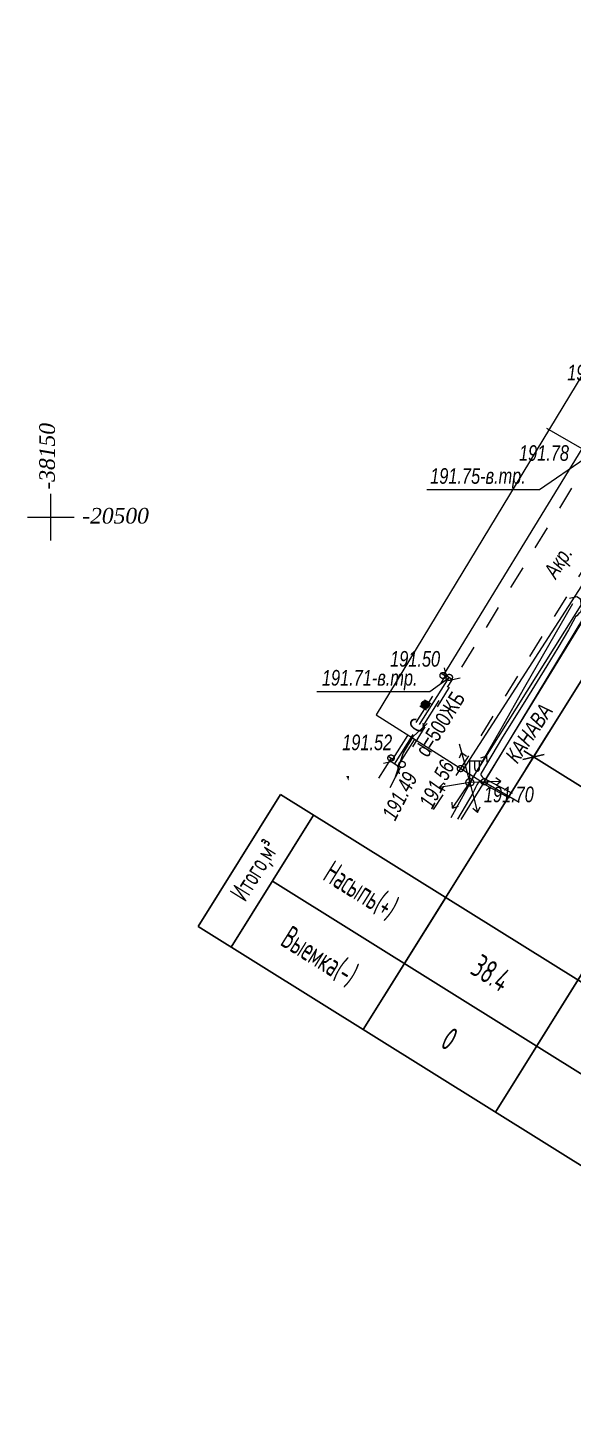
# Model space of a CAD drawing. Header units: millimetres. Extents: x -38151500 to -28914887, y -20564105 to -20349562.
# Drawn here: x -35244734 to -35209662, y -20564105 to -20475837 of the extents above; entities that cross this region are included whole.
import ezdxf
from ezdxf.xclip import XClip

# ---------------------------------------------------------------- set-up
doc = ezdxf.new("R2010")
doc.units = ezdxf.units.MM
doc.header["$MEASUREMENT"] = 0
doc.header["$XCLIPFRAME"] = 0
doc.linetypes.add('Новофедоровское_снт 28_07$0$l049', pattern=[3000, 2000, -1000])
doc.linetypes.add('Новофедоровское_снт 28_07$0$l189_2', pattern=[3000, 1500, -1500])
for name, color, linetype, lineweight in [('Новый_ГП_Сетка_земля_Ном._пера__7', 7, 'Continuous', 25), ('Новый_ГТ5-Таблицы_Ном._пера__7', 7, 'Continuous', 25), ('Новый_РАЗМЕРЫ_Ном._пера__7', 7, 'Continuous', 25), ('Чертеж_2_Новофедоровское_снт 28_07$0$!!УСЛ_ОБОЗНАЧЕНИЯ_Ном._пера__253', 252, 'Continuous', 18), ('Чертеж_2_Новофедоровское_снт 28_07$0$SETKA_Ном._пера__7', 7, 'Continuous', 18), ('Чертеж_2_Новофедоровское_снт 28_07$0$tp_Дороги_Ном._пера__253', 252, 'Continuous', 18), ('Чертеж_2_Новофедоровское_снт 28_07$0$tp_канавы_Ном._пера__253', 252, 'Continuous', 18), ('Чертеж_2_Новофедоровское_снт 28_07$0$tp_отметки_новые_Ном._пера__253', 252, 'Continuous', 18), ('Чертеж_2_Новофедоровское_снт 28_07$0$tp_трубы под дорогой_Ном._пера__253', 252, 'Continuous', 18), ('Чертеж_2_Новофедоровское_снт 28_07$0$U_ТЕКСТ_БЕЛЫЙ_Ном._пера__253', 252, 'Continuous', 18), ('Чертеж_2_Новый_ГП_Топография_Ном._пера__253', 252, 'Continuous', 18), ('Чертеж_2_Новый_Новофедоровское_снт 28_07$0$SETKA_Ном._пера__7', 7, 'Continuous', 18), ('Чертеж_2_Новый_Новофедоровское_снт 28_07$0$tp_Дороги_Ном._пера__253', 252, 'Continuous', 18), ('Чертеж_2_Новый_Новофедоровское_снт 28_07$0$tp_канавы_Ном._пера__253', 252, 'Continuous', 18), ('Чертеж_2_Новый_Новофедоровское_снт 28_07$0$tp_ЛЭП нн_Ном._пера__253', 252, 'Continuous', 18), ('Чертеж_2_Новый_Новофедоровское_снт 28_07$0$tp_ЛЭП нн_Ном._пера__7', 7, 'Continuous', 18), ('Чертеж_2_Новый_Новофедоровское_снт 28_07$0$tp_Ограждения ДЕР_Ном._пера__253', 252, 'Continuous', 18), ('Чертеж_2_Новый_Новофедоровское_снт 28_07$0$tp_Ограждения мет_Ном._пера__253', 252, 'Continuous', 18), ('Чертеж_2_Новый_Новофедоровское_снт 28_07$0$tp_Ограждения рабица_Ном._пера__253', 252, 'Continuous', 18), ('Чертеж_2_Новый_Новофедоровское_снт 28_07$0$tp_Ограждения_Ном._пера__253', 252, 'Continuous', 18), ('Чертеж_2_Новый_Новофедоровское_снт 28_07$0$tp_Ограждения_Ном._пера__7', 7, 'Continuous', 18), ('Чертеж_2_Новый_Новофедоровское_снт 28_07$0$tp_отметки_новые_Ном._пера__253', 252, 'Continuous', 18), ('Чертеж_2_Новый_Новофедоровское_снт 28_07$0$tp_отметки_новые_Ном._пера__7', 7, 'Continuous', 18), ('Чертеж_2_Новый_Новофедоровское_снт 28_07$0$tp_рельеф_Ном._пера__253', 252, 'Continuous', 18), ('Чертеж_2_Новый_Новофедоровское_снт 28_07$0$tp_трубы под дорогой_Ном._пера__253', 252, 'Continuous', 18), ('Чертеж_2_Новый_Новофедоровское_снт 28_07$0$U_Водосток_Ном._пера__253', 252, 'Continuous', 18), ('Чертеж_2_Новый_Новофедоровское_снт 28_07$0$U_Газопровод_Ном._пера__253', 252, 'Continuous', 18)]:
    doc.layers.add(name, color=color, linetype=linetype, lineweight=lineweight)
doc.layers.add('Новый_РАЗМЕРЫ', color=7, linetype='Continuous')
doc.styles.add('РЎР“Р•РќР•Р\xa0РР\xa0_РЎРўРР›Р¬_1', font='arial.ttf', dxfattribs={"width": 0.75})
doc.styles.add('РЎР“Р•РќР•Р\xa0РР\xa0_РЎРўРР›Р¬_10', font='', dxfattribs={"width": 0.7})
doc.styles.add('РЎР“Р•РќР•Р\xa0РР\xa0_РЎРўРР›Р¬_2', font='arial.ttf', dxfattribs={"width": 0.8})
doc.styles.add('РЎР“Р•РќР•Р\xa0РР\xa0_РЎРўРР›Р¬_3', font='arial.ttf', dxfattribs={"width": 0.749999})
doc.styles.add('РЎР“Р•РќР•Р\xa0РР\xa0_РЎРўРР›Р¬_4', font='times.ttf')
doc.styles.add('РЎР“Р•РќР•Р\xa0РР\xa0_РЎРўРР›Р¬_6', font='', dxfattribs={"width": 0.8})
doc.styles.add('РЎР“Р•РќР•Р\xa0РР\xa0_РЎРўРР›Р¬_7', font='')
doc.styles.get('РЎР“Р•РќР•Р\xa0РР\xa0_РЎРўРР›Р¬_10').set_extended_font_data('GOST_type_A')
doc.styles.get('РЎР“Р•РќР•Р\xa0РР\xa0_РЎРўРР›Р¬_6').set_extended_font_data('GOST_type_A')
doc.styles.get('РЎР“Р•РќР•Р\xa0РР\xa0_РЎРўРР›Р¬_7').set_extended_font_data('GOST_type_A')
doc.linetypes.add('Новофедоровское_снт 28_07$0$l474_2o', pattern='A,0,[3,РіРµРЅРїРїР»Р°РЅ 2025_06_18 dima РІР°СЂРёР°РЅС‚ 21.Shx,S=31.746032,R=0,X=0,Y=0],-5000,0', length=5000)
doc.linetypes.add('Новофедоровское_снт 28_07$0$lm334', pattern='A,0,[4,РіРµРЅРїРїР»Р°РЅ 2025_06_18 dima РІР°СЂРёР°РЅС‚ 21.Shx,S=79.365079,R=0,X=0,Y=0],-11000,0', length=11000)
doc.linetypes.add('Новофедоровское_снт 28_07$0$З ДЕРЕВ', pattern='A,0,[2,РіРµРЅРїРїР»Р°РЅ 2025_06_18 dima РІР°СЂРёР°РЅС‚ 21.Shx,S=19.84127,R=0,X=0,Y=0.2],-2500,0', length=2500)
doc.linetypes.add('Новофедоровское_снт 28_07$0$ЗАБОР_СЕТКА', pattern='A,0,[1,РіРµРЅРїРїР»Р°РЅ 2025_06_18 dima РІР°СЂРёР°РЅС‚ 21.Shx,S=39.68254,R=0,X=0,Y=2.77556e-17],-5000,0', length=5000)
doc.linetypes.add('Новофедоровское_снт 28_07$0$МЕЖА', pattern='A,0,[5,РіРµРЅРїРїР»Р°РЅ 2025_06_18 dima РІР°СЂРёР°РЅС‚ 21.Shx,S=46.746032,R=0,X=0,Y=6.93889e-18],-6500,0', length=6500)
doc.dimstyles.new('СГЕНЕРИР_СТИЛЬ__1', dxfattribs={"dimtxt": 1500, "dimasz": 940.452019, "dimexe": 0.18, "dimexo": 437.5, "dimgap": 0, "dimtad": 1, "dimdec": 1, "dimlfac": 0.001, "dimzin": 0, "dimdsep": 46, "dimtxsty": 'РЎР“Р•РќР•Р\xa0РР\xa0_РЎРўРР›Р¬_7', "dimblk": 'ARROWHEAD_6', "dimblk1": 'ARROWHEAD_6', "dimblk2": 'ARROWHEAD_6', "dimcen": 0.09, "dimclrd": 7, "dimclre": 7, "dimclrt": 7, "dimadec": 1, "dimazin": 0, "dimtfac": 1, "dimtdec": 4, "dimtmove": 0, "dimatfit": 3, "dimfxl": 0, "dimtolj": 1, "dimtzin": 0, "dimarcsym": 0})

# ---------------------------------------------------------------- blocks, each defined once
blk = doc.blocks.new('Чертеж_3_2', base_point=(2451089, -7296))
at = {"layer": 'Чертеж_2_Новый_ГП_Топография_Ном._пера__253', "color": 252, "linetype": 'Новофедоровское_снт 28_07$0$МЕЖА', "lineweight": 18, "flags": 128}
blk.add_lwpolyline([(-35215434, -20524360), (-35215394, -20524296), (-35204907, -20507196), (-35178737, -20524004), (-35167176, -20507967), (-35157260, -20495163), (-35159014, -20487946), (-35161019, -20480799), (-35166512, -20482761), (-35169367, -20481924), (-35183638, -20473145), (-35173689, -20456936), (-35181298, -20452238), (-35222329, -20519982)], close=True, dxfattribs=at)
at = {"layer": 'Чертеж_2_Новый_Новофедоровское_снт 28_07$0$SETKA_Ном._пера__7', "color": 7, "linetype": 'Continuous', "lineweight": 18, "flags": 128}
for points in [[(-35243234, -20508796), (-35243234, -20505796)], [(-35244734, -20507296), (-35241734, -20507296)]]:
    blk.add_lwpolyline(points, dxfattribs=at)
at = {"layer": 'Чертеж_2_Новый_Новофедоровское_снт 28_07$0$tp_Дороги_Ном._пера__253', "color": 252, "linetype": 'Новофедоровское_снт 28_07$0$l189_2', "lineweight": 18, "flags": 128}
for points in [[(-35221443, -20524654), (-35220675, -20523174), (-35208816, -20503895), (-35195313, -20482967), (-35196085, -20481881)], [(-35204649, -20505994), (-35206242, -20506102), (-35216915, -20523450), (-35218680, -20526073)]]:
    blk.add_lwpolyline(points, dxfattribs=at)
at = {"layer": 'Чертеж_2_Новый_Новофедоровское_снт 28_07$0$tp_канавы_Ном._пера__253', "color": 252, "linetype": 'Continuous', "lineweight": 18, "flags": 128}
for points in [[(-35217520, -20526588), (-35215843, -20523577), (-35214318, -20520888), (-35212782, -20518204), (-35209705, -20512840)], [(-35209230, -20512546), (-35209157, -20513161), (-35209162, -20513250), (-35209193, -20513333), (-35209245, -20513411), (-35209311, -20513486), (-35209458, -20513632), (-35209526, -20513707), (-35209581, -20513787), (-35209995, -20514524), (-35210672, -20515688), (-35211369, -20516844), (-35212795, -20519139), (-35214221, -20521431), (-35214917, -20522583), (-35215595, -20523743), (-35215608, -20523779), (-35215610, -20523820), (-35215586, -20523899), (-35215530, -20523979), (-35215457, -20524037), (-35213596, -20525023)], [(-35213771, -20525345), (-35215484, -20524406), (-35215636, -20524318), (-35215711, -20524297), (-35215743, -20524302), (-35215770, -20524323), (-35215879, -20524488), (-35215966, -20524668), (-35216048, -20524853), (-35216138, -20525032), (-35217105, -20526699)]]:
    blk.add_lwpolyline(points, dxfattribs=at)
at = {"layer": 'Чертеж_2_Новый_Новофедоровское_снт 28_07$0$tp_ЛЭП нн_Ном._пера__253', "color": 252, "linetype": 'Continuous', "lineweight": 18, "flags": 128}
for points in [[(-35217433, -20525995), (-35216322, -20524332), (-35195709, -20491490), (-35170672, -20451362), (-35169463, -20449768)], [(-35217013, -20521855), (-35216322, -20524332), (-35218293, -20524671)], [(-35216860, -20522405), (-35217006, -20522778)], [(-35216860, -20522405), (-35216541, -20522648)], [(-35215259, -20522638), (-35215633, -20522780)], [(-35215259, -20522638), (-35215224, -20523036)], [(-35218293, -20524671), (-35218020, -20524379)], [(-35218293, -20524671), (-35217938, -20524855)], [(-35214323, -20524276), (-35216322, -20524332), (-35215819, -20526268)], [(-35214323, -20524276), (-35214649, -20524044)], [(-35214323, -20524276), (-35214635, -20524526)], [(-35217433, -20525995), (-35217457, -20525596)], [(-35217433, -20525995), (-35217056, -20525864)], [(-35215819, -20526268), (-35216133, -20526020)], [(-35215819, -20526268), (-35215666, -20525898)]]:
    blk.add_lwpolyline(points, dxfattribs=at)
at = {"layer": 'Чертеж_2_Новый_Новофедоровское_снт 28_07$0$tp_ЛЭП нн_Ном._пера__7', "color": 7, "linetype": 'Continuous', "lineweight": 18}
for p, q in [((-35216322, -20524082), (-35216322, -20522832)), ((-35216322, -20522957), (-35215572, -20522957)), ((-35216010, -20523448), (-35216010, -20522957)), ((-35215700, -20523448), (-35215700, -20522957))]:
    blk.add_line(p, q, dxfattribs=at)
for radius in [250, 50]:
    blk.add_circle((-35216322, -20524332), radius, dxfattribs=at)
blk.add_arc((-35215855, -20523448), 155, 180, 0, dxfattribs=at)
at = {"layer": 'Чертеж_2_Новый_Новофедоровское_снт 28_07$0$tp_Ограждения ДЕР_Ном._пера__253', "color": 252, "linetype": 'Новофедоровское_снт 28_07$0$З ДЕРЕВ', "lineweight": 18, "flags": 128}
for points in [[(-35217995, -20517424), (-35209099, -20502895), (-35207431, -20500204)], [(-35221384, -20522767), (-35222198, -20524056)]]:
    blk.add_lwpolyline(points, dxfattribs=at)
at = {"layer": 'Чертеж_2_Новый_Новофедоровское_снт 28_07$0$tp_Ограждения мет_Ном._пера__253', "color": 252, "linetype": 'Новофедоровское_снт 28_07$0$l474_2o', "lineweight": 18, "flags": 128}
for points in [[(-35209099, -20502895), (-35211386, -20501602)], [(-35215395, -20524298), (-35216903, -20526717)]]:
    blk.add_lwpolyline(points, dxfattribs=at)
at = {"layer": 'Чертеж_2_Новый_Новофедоровское_снт 28_07$0$tp_Ограждения рабица_Ном._пера__253', "color": 252, "linetype": 'Новофедоровское_снт 28_07$0$ЗАБОР_СЕТКА', "lineweight": 18, "flags": 128}
blk.add_lwpolyline([(-35209024, -20513741), (-35215395, -20524298), (-35213145, -20525612)], dxfattribs=at)
at = {"layer": 'Чертеж_2_Новый_Новофедоровское_снт 28_07$0$tp_Ограждения_Ном._пера__253', "color": 252, "linetype": 'Continuous', "lineweight": 18, "flags": 128}
for points in [[(-35218206, -20517291), (-35217783, -20517557)], [(-35219532, -20519409), (-35219109, -20519675)], [(-35219224, -20519019), (-35218801, -20519285)], [(-35221595, -20522634), (-35221172, -20522900)]]:
    blk.add_lwpolyline(points, dxfattribs=at)
at = {"layer": 'Чертеж_2_Новый_Новофедоровское_снт 28_07$0$tp_Ограждения_Ном._пера__7', "color": 7, "linetype": 'Continuous', "lineweight": 18}
for p, q in [((-35219431, -20519330), (-35218932, -20519330)), ((-35219430, -20519360), (-35218935, -20519360)), ((-35219429, -20519300), (-35218935, -20519300)), ((-35219425, -20519390), (-35218939, -20519390)), ((-35219424, -20519270), (-35218941, -20519270)), ((-35219415, -20519420), (-35218948, -20519420)), ((-35219413, -20519240), (-35218950, -20519240)), ((-35219401, -20519450), (-35218963, -20519450)), ((-35219399, -20519210), (-35218964, -20519210)), ((-35219383, -20519480), (-35218982, -20519480)), ((-35219380, -20519180), (-35218985, -20519180)), ((-35219357, -20519510), (-35219008, -20519510)), ((-35219353, -20519150), (-35219012, -20519150)), ((-35219320, -20519540), (-35219045, -20519540)), ((-35219314, -20519120), (-35219051, -20519120)), ((-35219243, -20519090), (-35219123, -20519090)), ((-35219256, -20519570), (-35219106, -20519570))]:
    blk.add_line(p, q, dxfattribs=at)
blk.add_circle((-35219182, -20519332), 250, dxfattribs=at)
at = {"layer": 'Чертеж_2_Новый_Новофедоровское_снт 28_07$0$tp_отметки_новые_Ном._пера__253', "color": 252, "linetype": 'Continuous', "lineweight": 18, "flags": 128}
for points in [[(-35219079, -20505517), (-35211837, -20505517), (-35208914, -20503496)], [(-35226140, -20518494), (-35218898, -20518494), (-35217644, -20517586)]]:
    blk.add_lwpolyline(points, dxfattribs=at)
at = {"layer": 'Чертеж_2_Новый_Новофедоровское_снт 28_07$0$tp_отметки_новые_Ном._пера__7', "color": 7, "linetype": 'Continuous', "lineweight": 18}
for centre in [(-35218034, -20517466), (-35217644, -20517586), (-35221384, -20522766), (-35220674, -20523176), (-35216914, -20523446), (-35215394, -20524296)]:
    blk.add_circle(centre, 200, dxfattribs=at)
at = {"layer": 'Чертеж_2_Новый_Новофедоровское_снт 28_07$0$tp_рельеф_Ном._пера__253', "color": 252, "linetype": 'Continuous', "lineweight": 18, "flags": 128}
blk.add_lwpolyline([(-35219064, -20520555), (-35219974, -20521412), (-35220610, -20522441), (-35221135, -20524061)], dxfattribs=at)
at = {"layer": 'Чертеж_2_Новый_Новофедоровское_снт 28_07$0$tp_трубы под дорогой_Ном._пера__253', "color": 252, "linetype": 'Continuous', "lineweight": 18, "flags": 128}
for points in [[(-35208911, -20513170), (-35209020, -20512682), (-35209443, -20512414), (-35209930, -20512524)], [(-35217963, -20516963), (-35217854, -20517451), (-35217432, -20517718), (-35216944, -20517609)], [(-35220846, -20523774), (-35220956, -20523286), (-35221378, -20523018), (-35221866, -20523128)]]:
    blk.add_lwpolyline(points, dxfattribs=at)
at = {"layer": 'Чертеж_2_Новый_Новофедоровское_снт 28_07$0$tp_трубы под дорогой_Ном._пера__253', "color": 252, "linetype": 'Новофедоровское_снт 28_07$0$l049', "lineweight": 18, "flags": 128}
for points in [[(-35221378, -20523019), (-35217854, -20517451)], [(-35220955, -20523287), (-35217432, -20517718)]]:
    blk.add_lwpolyline(points, dxfattribs=at)
at = {"layer": 'Чертеж_2_Новый_Новофедоровское_снт 28_07$0$U_Водосток_Ном._пера__253', "color": 252, "linetype": 'Continuous', "lineweight": 18, "flags": 128}
for points in [[(-35219565, -20520623), (-35217643, -20517585)], [(-35221167, -20523153), (-35219972, -20521266)]]:
    blk.add_lwpolyline(points, dxfattribs=at)
at = {"layer": 'Чертеж_2_Новый_Новофедоровское_снт 28_07$0$U_Газопровод_Ном._пера__253', "color": 252, "linetype": 'Новофедоровское_снт 28_07$0$lm334', "lineweight": 18, "flags": 128}
blk.add_lwpolyline([(-35216752, -20523523), (-35194304, -20488740), (-35173753, -20456897), (-35165636, -20444319), (-35165917, -20444465), (-35163587, -20443258), (-35158356, -20444879)], dxfattribs=at)
at = {"layer": 'Чертеж_2_Новофедоровское_снт 28_07$0$!!УСЛ_ОБОЗНАЧЕНИЯ_Ном._пера__253', "color": 252, "linetype": 'Continuous', "lineweight": 18, "insert": (-35232138, -20525214), "char_height": 1000, "attachment_point": 7, "style": 'РЎР“Р•РќР•Р\xa0РР\xa0_РЎРўРР›Р¬_2'}
blk.add_mtext('\\A1;{\\pql;\\fArial|b0|i1|c204|p0;\\W0.800000;ВОДОПРОВОД}', dxfattribs=at)
at = {"layer": 'Чертеж_2_Новофедоровское_снт 28_07$0$SETKA_Ном._пера__7', "color": 7, "linetype": 'Continuous', "lineweight": 18, "insert": (-35242960, -20505523), "char_height": 1000, "attachment_point": 7, "rotation": 90, "style": 'РЎР“Р•РќР•Р\xa0РР\xa0_РЎРўРР›Р¬_4'}
blk.add_mtext('\\A1;{\\pql;\\fTimes New Roman|b0|i1|c204|p0;\\W1.000000;-38150}', dxfattribs=at)
at = {"layer": 'Чертеж_2_Новофедоровское_снт 28_07$0$SETKA_Ном._пера__7', "color": 7, "linetype": 'Continuous', "lineweight": 18, "insert": (-35241215, -20507719), "char_height": 1000, "attachment_point": 7, "style": 'РЎР“Р•РќР•Р\xa0РР\xa0_РЎРўРР›Р¬_4'}
blk.add_mtext('\\A1;{\\pql;\\fTimes New Roman|b0|i1|c204|p0;\\W1.000000;-20500}', dxfattribs=at)
at = {"layer": 'Чертеж_2_Новофедоровское_снт 28_07$0$tp_Дороги_Ном._пера__253', "color": 252, "linetype": 'Continuous', "lineweight": 18, "insert": (-35210537, -20511473), "char_height": 1000, "attachment_point": 7, "rotation": 57.34071, "style": 'РЎР“Р•РќР•Р\xa0РР\xa0_РЎРўРР›Р¬_1'}
blk.add_mtext('\\A1;{\\pql;\\fArial|b0|i1|c204|p0;\\W0.750000;Акр.}', dxfattribs=at)
at = {"layer": 'Чертеж_2_Новофедоровское_снт 28_07$0$tp_канавы_Ном._пера__253', "color": 252, "linetype": 'Continuous', "lineweight": 18, "insert": (-35213271, -20523179), "char_height": 1000, "attachment_point": 7, "rotation": 55.96313, "style": 'РЎР“Р•РќР•Р\xa0РР\xa0_РЎРўРР›Р¬_1'}
blk.add_mtext('\\A1;{\\pql;\\fArial|b0|i1|c204|p0;\\W0.750000;КАНАВА}', dxfattribs=at)
at = {"layer": 'Чертеж_2_Новофедоровское_снт 28_07$0$tp_отметки_новые_Ном._пера__253', "color": 252, "linetype": 'Continuous', "lineweight": 18, "char_height": 1000, "attachment_point": 7, "style": 'РЎР“Р•РќР•Р\xa0РР\xa0_РЎРўРР›Р¬_1'}
for s, insert in [('\\A1;{\\pql;\\fArial|b0|i1|c204|p0;\\W0.750000;191.69}', (-35210064, -20498519)), ('\\A1;{\\pql;\\fArial|b0|i1|c204|p0;\\W0.750000;191.78}', (-35213159, -20503689)), ('\\A1;{\\pql;\\fArial|b0|i1|c204|p0;\\W0.750000;191.75-в.тр.}', (-35218866, -20505449)), ('\\A1;{\\pql;\\fArial|b0|i1|c204|p0;\\W0.750000;191.50}', (-35221438, -20516910)), ('\\A1;{\\pql;\\fArial|b0|i1|c204|p0;\\W0.750000;191.71-в.тр.}', (-35225819, -20518414)), ('\\A1;{\\pql;\\fArial|b0|i1|c204|p0;\\W0.750000;191.52}', (-35224517, -20522277)), ('\\A1;{\\pql;\\fArial|b0|i1|c204|p0;\\W0.750000;191.70}', (-35215418, -20525620))]:
    blk.add_mtext(s, dxfattribs=dict(at, insert=insert))
at = {"layer": 'Чертеж_2_Новофедоровское_снт 28_07$0$tp_отметки_новые_Ном._пера__253', "color": 252, "linetype": 'Continuous', "lineweight": 18, "char_height": 1000, "attachment_point": 7, "rotation": 62.5765, "style": 'РЎР“Р•РќР•Р\xa0РР\xa0_РЎРўРР›Р¬_1'}
for s, insert in [('\\A1;{\\pql;\\fArial|b0|i1|c204|p0;\\W0.750000;191.56}', (-35218732, -20526105)), ('\\A1;{\\pql;\\fArial|b0|i1|c204|p0;\\W0.750000;191.49}', (-35221110, -20526865))]:
    blk.add_mtext(s, dxfattribs=dict(at, insert=insert))
at = {"layer": 'Чертеж_2_Новофедоровское_снт 28_07$0$tp_трубы под дорогой_Ном._пера__253', "color": 252, "linetype": 'Continuous', "lineweight": 18, "insert": (-35219020, -20522794), "char_height": 1000, "attachment_point": 7, "rotation": 57.68864, "style": 'РЎР“Р•РќР•Р\xa0РР\xa0_РЎРўРР›Р¬_3'}
blk.add_mtext('\\A1;{\\pql;\\fArial|b0|i0|c204|p0;\\W0.749999;d=500ЖБ}', dxfattribs=at)
at = {"layer": 'Чертеж_2_Новофедоровское_снт 28_07$0$U_ТЕКСТ_БЕЛЫЙ_Ном._пера__253', "color": 252, "linetype": 'Continuous', "lineweight": 18, "insert": (-35219466, -20521265), "char_height": 1000, "attachment_point": 7, "rotation": 57.68864, "style": 'РЎР“Р•РќР•Р\xa0РР\xa0_РЎРўРР›Р¬_3'}
blk.add_mtext('\\A1;{\\pql;\\fArial|b0|i0|c204|p0;\\W0.749999;С}', dxfattribs=at)
blk = doc.blocks.new('*D21', base_point=(-35611288, -20494612))
at = {"layer": 'Новый_РАЗМЕРЫ_Ном._пера__7', "color": 7, "linetype": 'Continuous', "lineweight": 25}
for p, q in [((-35211269, -20521157), (-35212723, -20523488)), ((-35211550, -20522543), (-35212914, -20522858)), ((-35212232, -20522701), (-35212862, -20522308)), ((-35203749, -20527996), (-35212232, -20522701)), ((-35202241, -20525580), (-35204240, -20528783)), ((-35204431, -20528154), (-35203067, -20527838)), ((-35203119, -20528389), (-35203749, -20527996))]:
    blk.add_line(p, q, dxfattribs=at)
at = {"layer": 'Новый_РАЗМЕРЫ_Ном._пера__7', "color": 7, "lineweight": 25, "insert": (-35209052, -20524332), "char_height": 1500, "attachment_point": 7, "rotation": 328.02774, "style": 'РЎР“Р•РќР•Р\xa0РР\xa0_РЎРўРР›Р¬_7'}
blk.add_mtext('\\A1;{\\pql;\\fGOST_type_A|b0|i0|c0|p0;\\W1.000000;10,0}', dxfattribs=at)
blk = doc.blocks.new('ARROWHEAD_6')
at = {"color": 0, "linetype": 'Continuous', "lineweight": 0}
for p, q in [((0, 0), (-1, 0)), ((-0.5, -0.5), (0.5, 0.5))]:
    blk.add_line(p, q, dxfattribs=at)

msp = doc.modelspace()

# ---------------------------------------------------------------- linework, layer by layer
at = {"layer": 'Новый_ГП_Сетка_земля_Ном._пера__7', "color": 7, "linetype": 'Continuous', "lineweight": 25}
for p, q in [((-35223165.34, -20540216.51), (-35182634.31, -20475283.37)), ((-35214682.29, -20545511.59), (-35185679.93, -20499048.07))]:
    msp.add_line(p, q, dxfattribs=at)
at = {"layer": 'Новый_ГТ5-Таблицы_Ном._пера__7', "color": 7, "linetype": 'Continuous', "lineweight": 25}
for p, q in [((-35228474.06, -20525114.6), (-35233769.14, -20533597.65)), ((-35228474.06, -20525114.6), (-35179600, -20555621.61)), ((-35226353.3, -20526438.37), (-35231648.38, -20534921.42)), ((-35229000.84, -20530679.9), (-35195068.66, -20551860.24)), ((-35217870.25, -20531733.46), (-35223165.34, -20540216.51)), ((-35233769.14, -20533597.65), (-35184895.08, -20564104.66)), ((-35209387.2, -20537028.55), (-35214682.29, -20545511.59))]:
    msp.add_line(p, q, dxfattribs=at)

# ---------------------------------------------------------------- block references
at = {"color": 252, "linetype": 'Continuous', "lineweight": 40}
ref = msp.add_blockref('Чертеж_3_2', (2451089, -7295.8), dxfattribs=at)
XClip(ref).set_block_clipping_path([(-35249940.5999063328, -20426134.180716671), (-35249940.5999063328, -20517391.6082299612), (-35227427.1859642267, -20517391.6082299612), (-35222034.0482798964, -20528511.4797440507), (-35136668.1846501827, -20528511.4797440507), (-35136668.1846501827, -20426017.5390227698)])

# ---------------------------------------------------------------- texts
at = {"layer": 'Новый_ГТ5-Таблицы_Ном._пера__7', "color": 7, "linetype": 'Continuous', "lineweight": 25, "attachment_point": 1}
for s, insert, char_height, rotation, style in [('\\A1;{\\pql;\\fGOST_type_A|b0|i0|c0|p0;\\W0.800000;Итого,м³}', (-35231803.42, -20531411.11), 1250, 58.0277392, 'РЎР“Р•РќР•Р\xa0РР\xa0_РЎРўРР›Р¬_6'), ('\\A1;{\\pql;\\fGOST_type_A|b0|i0|c0|p0;\\W0.700000;Насыпь(+)}', (-35225053.19, -20529275.37), 1500, 328.0277392, 'РЎР“Р•РќР•Р\xa0РР\xa0_РЎРўРР›Р¬_10'), ('\\A1;{\\pql;\\fGOST_type_A|b0|i0|c0|p0;\\W0.700000;Выемка(-)}', (-35227773.26, -20533471.62), 1500, 328.0277392, 'РЎР“Р•РќР•Р\xa0РР\xa0_РЎРўРР›Р¬_10'), ('\\A1;{\\pql;\\fGOST_type_A|b0|i0|c0|p0;\\W0.800000;38.4}', (-35215584.7, -20535301.11), 1500, 328.0277392, 'РЎР“Р•РќР•Р\xa0РР\xa0_РЎРўРР›Р¬_6'), ('\\A1;{\\pql;\\fGOST_type_A|b0|i0|c0|p0;\\W0.800000;0}', (-35217506.14, -20539995.86), 1500, 328.0277392, 'РЎР“Р•РќР•Р\xa0РР\xa0_РЎРўРР›Р¬_6')]:
    msp.add_mtext(s, dxfattribs=dict(at, insert=insert, char_height=char_height, rotation=rotation, style=style))

# ---------------------------------------------------------------- dimensions: what is measured, and where the dimension line sits
at = {"layer": 'Новый_РАЗМЕРЫ', "color": 7, "linetype": 'Continuous', "lineweight": 25}
dim = msp.add_linear_dim(base=(-35212232.03, -20522700.7), p1=(-35202009.62, -20525209.22), p2=(-35211036.96, -20520786.12), angle=148.0277392, dimstyle='СГЕНЕРИР_СТИЛЬ__1', dxfattribs=at)
dim.commit()
dim.dimension.update_dxf_attribs({"geometry": '*D21', "text_midpoint": (-35206922.49, -20524777.13), "dimtype": 160, "text_rotation": 328.0277392})

doc.saveas('drawing.dxf')
